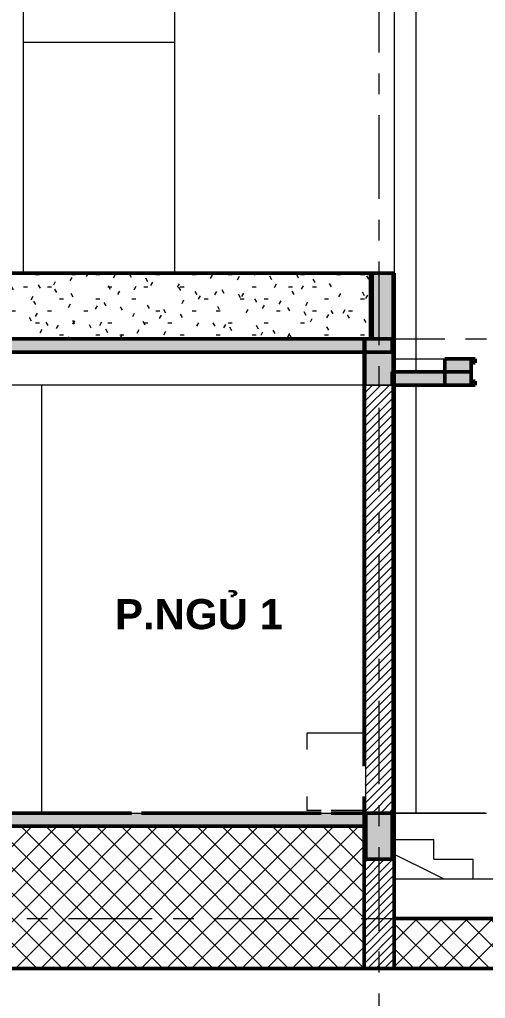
# Model space of a CAD drawing. Header units: millimetres. Extents: x 2164007 to 2324354, y -2513385 to -2308978.
# Drawn here: x 2224943 to 2228482, y -2503218 to -2495786 of the extents above; entities that cross this region are included whole.
import ezdxf

# ---------------------------------------------------------------- set-up
doc = ezdxf.new("R2010")
doc.units = ezdxf.units.MM
doc.linetypes.add('Grid Line', pattern=[22.224999999999994, 12.7, -3.174999999999999, 3.174999999999999, -3.174999999999999])
for name, color, linetype, lineweight in [('A-AREA-IDEN', 2, 'Continuous', 9), ('A-DETL-GENF', 8, 'Continuous', 9), ('A-DETL-WIDE', 214, 'Continuous', 50), ('A-DOOR', 8, 'Continuous', 13), ('A-FLOR', 8, 'Continuous', 13), ('A-FLOR-PATT', 8, 'Continuous', 13), ('A-WALL', 113, 'Continuous', 20), ('A-WALL-PATT', 8, 'Continuous', 50), ('I-FURN', 8, 'Continuous', 9), ('S-BEAM', 8, 'Continuous', 9), ('S-GRID', 8, 'Continuous', 9), ('S-STRS', 8, 'Continuous', 9)]:
    doc.layers.add(name, color=color, linetype=linetype, lineweight=lineweight)
doc.styles.add('Arial_B_1', font='arialbd.ttf', dxfattribs={"height": 253.6890504704873})
pattern_1 = [(45, (2220126.949367068, -2499186), (-31.81980515339464, 31.81980515339464), [])]
pattern_2 = [(0, (2220126.949367068, -2499186), (365.76, 91.44), [30.175, -244.145, 30.175, -244.145, -1463.04]), (0, (2220126.949367068, -2499186), (365.76, 91.44), [-548.64, 30.175, -518.465, 30.175, -244.145, -640.08]), (0, (2220126.949367068, -2499186), (365.76, 91.44), [-1371.6, 30.175, -152.705, 30.175, -427.025]), (120, (2220264.109367068, -2499140.28), (-262.069362922049, 271.0374516881963), [30.17499999999999, -244.1449999999999, 30.17499999999999, -1707.184999999999]), (120, (2220264.109367068, -2499140.28), (-262.069362922049, 271.0374516881963), [-304.4949999999998, -244.1449999999999, 30.17499999999999, -518.4649999999996, -914.3999999999995]), (120, (2220264.109367068, -2499140.28), (-262.069362922049, 271.0374516881963), [-1097.279999999999, 30.17499999999999, -244.1449999999999, 30.17499999999999, -609.9049999999995]), (120, (2220264.109367068, -2499140.28), (-262.069362922049, 271.0374516881963), [-1401.774999999999, -152.7049999999999, 30.17499999999999, -427.0249999999997]), (240, (2220309.829367068, -2498957.4), (-103.6906370779508, -362.4774516881963), [30.175, -244.145, 30.175, -1707.185]), (240, (2220309.829367068, -2498957.4), (-103.6906370779508, -362.4774516881963), [-304.495, -244.145, 30.175, -518.465, -914.4]), (240, (2220309.829367068, -2498957.4), (-103.6906370779508, -362.4774516881963), [-1097.28, 30.175, -244.145, 30.175, -609.905]), (240, (2220309.829367068, -2498957.4), (-103.6906370779508, -362.4774516881963), [-1401.775, -152.705, 30.175, -427.025])]

# ---------------------------------------------------------------- blocks, each defined once
blk = doc.blocks.new('Furniture 24 - Furniture 3-1054524-mc a-a')
at = {"layer": 'I-FURN'}
for p, q in [((11423.1862272929, 610.8383184704225), (11855.96116680829, 610.8383184704225)), ((11423.1862272929, 482.6000000000176), (11423.1862272929, 610.8383184704225)), ((11423.1862272929, 19.9999999991051), (11423.1862272929, 126.9999999999958)), ((11530.76116680826, 19.9999999991051), (11423.1862272929, 19.9999999991051)), ((11856.0534745006, 19.9999999991051), (11606.96116680826, 19.9999999991051))]:
    blk.add_line(p, q, dxfattribs=at)
blk = doc.blocks.new('Cua di  2 la 1400X2800 - D5-1132379-mc a-a')
at = {"layer": 'A-DOOR', "lineweight": 9}
for p, q in [((12775.67349345457, 0), (12085.96116680829, 0)), ((12085.96116680829, 0), (12775.67349345457, 0)), ((12695.9611668083, 0), (12085.96116680829, 0)), ((12085.96116680829, 0), (12695.9611668083, 0)), ((12775.67349345457, 0), (12134.26405324551, 0)), ((12695.9611668083, 0), (12134.26405324552, 0))]:
    blk.add_line(p, q, dxfattribs=at)
blk = doc.blocks.new('Floors 3 - Floors 3-1078498-mc a-a')
at = {"layer": 'A-FLOR-PATT', "lineweight": 13}
blk.add_hatch(color=256, dxfattribs=at).paths.add_polyline_path([(12470.96116680864, 3249.999999999978), (12670.96116680864, 3250), (12670.96116680864, 3449.999999999954), (12470.96116680864, 3449.999999999998)], flags=0)
at = {"layer": 'A-FLOR'}
blk.add_line((12085.96116680829, 3449.999999999999), (12470.96116680861, 3449.999999999999), dxfattribs=at)
at = {"layer": 'A-FLOR', "lineweight": 50}
for p, q in [((12670.96116680863, 3449.999999999955), (12470.96116680863, 3449.999999999999)), ((12470.96116680863, 3449.999999999999), (12470.96116680863, 3249.999999999979)), ((12670.96116680863, 3250.000000000001), (12670.96116680863, 3449.999999999955)), ((12470.96116680863, 3249.999999999979), (12670.96116680863, 3250.000000000001))]:
    blk.add_line(p, q, dxfattribs=at)
blk = doc.blocks.new('Floors 6 - Floors 3-1090177-mc a-a')
at = {"layer": 'A-FLOR-PATT', "lineweight": 13}
h = blk.add_hatch(color=256, dxfattribs=at)
h.paths.add_polyline_path([(12670.96116680864, 3249.999999999978), (12700.96116680864, 3250), (12700.96116680864, 3280.000000000337), (12670.96116680864, 3279.999999999993)], flags=0)
h.paths.add_polyline_path([(12670.96116680864, 3419.999999999955), (12700.96116680864, 3420), (12700.96116680864, 3449.999999999954), (12670.96116680864, 3450)], flags=0)
at = {"layer": 'A-FLOR', "lineweight": 50}
for p, q in [((12700.96116680863, 3449.999999999954), (12670.96116680863, 3450)), ((12670.96116680863, 3450), (12670.96116680863, 3419.999999999955)), ((12670.96116680863, 3419.999999999955), (12700.96116680863, 3420)), ((12700.96116680863, 3420), (12700.96116680863, 3449.999999999954)), ((12700.96116680863, 3280.000000000337), (12670.96116680863, 3279.999999999993)), ((12670.96116680863, 3279.999999999993), (12670.96116680863, 3249.999999999978)), ((12700.96116680863, 3250.000000000001), (12700.96116680863, 3280.000000000337)), ((12670.96116680863, 3249.999999999978), (12700.96116680863, 3250.000000000001))]:
    blk.add_line(p, q, dxfattribs=at)

msp = doc.modelspace()

# ---------------------------------------------------------------- hatches: boundary and pattern name
at = {"layer": 'A-DETL-GENF'}
msp.add_hatch(color=7, dxfattribs=at).paths.add_polyline_path([(2227574.664533876, -2502161), (2227774.664533876, -2502161), (2227774.664533876, -2501811), (2227574.664533876, -2501811), (2227574.664533876, -2502016.412788988)], flags=0)
h = msp.add_hatch(dxfattribs=at)
h.set_pattern_fill('FP_18', style=0, pattern_type=2)
h.set_pattern_definition([(45, (2220126.949367068, -2499186), (-95.4594154601839, 95.45941546018392), []), (135, (2220126.949367068, -2499186), (-95.45941546018392, -95.4594154601839), [])])
h.paths.add_polyline_path([(2230234.664533876, -2502991), (2230234.664533876, -2502611), (2227789.664533876, -2502611), (2227789.664533876, -2502991)], flags=0)
h.paths.add_polyline_path([(2227559.664533876, -2502991), (2227559.664533876, -2501911), (2223874.664533876, -2501911), (2223874.664533876, -2502161), (2223674.664533876, -2502161), (2223674.664533876, -2501911), (2218874.664533876, -2501911), (2218874.664533876, -2502161), (2218674.664533876, -2502161), (2218674.664533876, -2501911), (2215289.664533876, -2501911), (2215289.664533876, -2502991), (2226271.845268705, -2502991)], flags=0)
h.paths.add_polyline_path([(2214607.398393025, -2502991), (2215059.664533876, -2502991), (2215059.664533876, -2502611), (2208774.664533876, -2502611), (2208775.174955185, -2502991)], flags=0)
h = msp.add_hatch(dxfattribs=at)
h.set_pattern_fill('FP_1', style=0, pattern_type=2)
h.set_pattern_definition(pattern_1)
h.paths.add_polyline_path([(2227559.664533876, -2502991), (2227789.664533876, -2502991), (2227789.664533876, -2501911), (2227774.664533876, -2501911), (2227774.664533876, -2502161), (2227574.664533876, -2502161), (2227574.664533876, -2501911), (2227559.664533876, -2501911), (2227559.664533876, -2502498.655023395)], flags=0)
at = {"layer": 'A-FLOR-PATT', "lineweight": 9}
h = msp.add_hatch(dxfattribs=at)
h.set_pattern_fill('FP_16', color=256, style=0, pattern_type=2)
h.set_pattern_definition(pattern_2)
h.paths.add_polyline_path([(2226271.845268705, -2498211), (2227622.12337087, -2498211), (2227622.12337087, -2497711), (2223822.12337087, -2497711), (2223822.12337087, -2498211), (2224813.789409245, -2498211)], flags=0)
at = {"layer": 'A-FLOR-PATT', "lineweight": 13}
for points in [[(2227729.901128165, -2498311), (2227774.664533876, -2498311), (2227774.664533876, -2498211), (2215074.664533876, -2498211), (2215074.664533876, -2498311), (2226271.845268705, -2498311)], [(2227774.664533875, -2498561), (2228374.664533876, -2498561), (2228374.664533876, -2498461), (2227774.664533875, -2498461)]]:
    msp.add_hatch(color=256, dxfattribs=at).paths.add_polyline_path(points, flags=0)
at = {"layer": 'A-FLOR-PATT', "lineweight": 9}
h = msp.add_hatch(dxfattribs=at)
h.set_pattern_fill('FP_16', color=256, style=0, pattern_type=2)
h.set_pattern_definition(pattern_2)
h.paths.add_polyline_path([(2215274.664533876, -2501911), (2218674.664533876, -2501911), (2218674.664533876, -2501811), (2215274.664533876, -2501811)], flags=0)
h.paths.add_polyline_path([(2227574.664533876, -2501911), (2227574.664533876, -2501811), (2223874.664533876, -2501811), (2223874.698139125, -2501911), (2227559.664533876, -2501911)], flags=0)
h.paths.add_polyline_path([(2223674.664533876, -2501911), (2223674.664533876, -2501811), (2218874.664533876, -2501811), (2218874.664533876, -2501911), (2223355.733549785, -2501911)], flags=0)
at = {"layer": 'A-WALL-PATT'}
msp.add_hatch(color=256, dxfattribs=at).paths.add_polyline_path([(2227624.664533876, -2498211), (2227774.664533876, -2498211), (2227774.664533876, -2497711), (2227624.664533876, -2497711)], flags=0)
at = {"layer": 'A-WALL-PATT', "lineweight": 9}
h = msp.add_hatch(dxfattribs=at)
h.set_pattern_fill('FP_1', color=256, style=0, pattern_type=2)
h.set_pattern_definition(pattern_1)
h.paths.add_polyline_path([(2227774.664533876, -2501811), (2227774.664533876, -2498561), (2227574.664533876, -2498561), (2227574.664533876, -2501811), (2227729.901128165, -2501811)], flags=0)
h = msp.add_hatch(dxfattribs=at)
h.set_pattern_fill('FP_14', color=256, style=0, pattern_type=2)
h.set_pattern_definition([(45, (2220126.949367068, -2499186), (-190.7936730200978, 190.7936730200978), [])])
h.paths.add_polyline_path([(2227789.664533876, -2501911), (2227789.664533876, -2501811), (2227774.664533876, -2501811), (2227774.664533876, -2501911)], flags=0)
at = {"layer": 'S-BEAM'}
msp.add_hatch(color=256, dxfattribs=at).paths.add_polyline_path([(2227574.664533876, -2498561), (2227774.664533876, -2498561), (2227774.664533876, -2498211), (2227574.664533876, -2498211)], flags=0)

# ---------------------------------------------------------------- linework, layer by layer
at = {"layer": 'A-DETL-WIDE'}
for p, q in [((2227574.664533876, -2501811), (2227574.664533876, -2502161)), ((2227774.664533876, -2501811), (2227574.664533876, -2501811)), ((2227774.664533876, -2502161), (2227774.664533876, -2501811)), ((2227559.664533876, -2501911), (2223874.664533876, -2501911)), ((2227559.664533876, -2501911), (2227559.664533876, -2502991)), ((2227574.664533876, -2501911), (2227559.664533876, -2501911)), ((2227789.664533876, -2501911), (2227774.664533876, -2501911)), ((2227789.664533876, -2502991), (2227789.664533876, -2501911)), ((2227574.664533876, -2502161), (2227774.664533876, -2502161)), ((2230234.664533876, -2502611), (2227789.664533876, -2502611)), ((2215289.664533876, -2502991), (2227559.664533876, -2502991)), ((2227559.664533876, -2502991), (2227789.664533876, -2502991)), ((2227789.664533876, -2502991), (2230234.664533876, -2502991))]:
    msp.add_line(p, q, dxfattribs=at)
at = {"layer": 'A-FLOR', "lineweight": 50}
for p, q in [((2227609.664533876, -2497711), (2223822.12337087, -2497711)), ((2227622.12337087, -2498211), (2227622.12337087, -2497711)), ((2227609.664533876, -2498211), (2215239.664533876, -2498211)), ((2227774.664533876, -2498311), (2227774.664533876, -2498211)), ((2215074.664533876, -2498311), (2227774.664533876, -2498311)), ((2228374.664533876, -2498461), (2227774.664533875, -2498461)), ((2227774.664533875, -2498461), (2227774.664533875, -2498561)), ((2228374.664533876, -2498561), (2228374.664533876, -2498461)), ((2227774.664533875, -2498561), (2228374.664533876, -2498561)), ((2225793.264533876, -2501811), (2224377.041391945, -2501811)), ((2227234.464533876, -2501811), (2225869.464533876, -2501811)), ((2227574.664533876, -2501811), (2227310.664533876, -2501811))]:
    msp.add_line(p, q, dxfattribs=at)
at = {"layer": 'A-FLOR'}
for p, q in [((2227789.664533876, -2502311), (2228166.057736127, -2502311)), ((2228389.664533877, -2502311), (2228774.664533701, -2502311))]:
    msp.add_line(p, q, dxfattribs=at)
at = {"layer": 'A-WALL'}
for p, q in [((2224972.12337087, -2497711), (2224972.12337087, -2495611)), ((2226119.664533876, -2495611), (2226119.664533876, -2497711)), ((2227789.664533876, -2495611), (2227789.664533876, -2497711)), ((2227954.664533876, -2498461), (2227954.664533876, -2495611)), ((2227574.664533876, -2498561), (2227574.664533876, -2498211)), ((2227774.664533876, -2498311), (2227774.664533876, -2498561)), ((2225109.664533876, -2498561), (2225109.664533876, -2501811)), ((2227774.664533875, -2498561), (2227574.664533876, -2498561)), ((2227954.664533876, -2501811), (2227954.664533876, -2498561)), ((2227789.664533876, -2501811), (2227954.664533876, -2501811))]:
    msp.add_line(p, q, dxfattribs=at)
at = {"layer": 'A-WALL', "lineweight": 50}
for p, q in [((2227609.664533876, -2497711), (2227609.664533876, -2498211)), ((2227789.664533876, -2497711), (2227609.664533876, -2497711)), ((2227789.664533876, -2501911), (2227789.664533876, -2497711)), ((2227559.664533876, -2498211), (2227559.664533876, -2501455.4)), ((2227609.664533876, -2498211), (2227789.664533876, -2498211)), ((2227559.664533876, -2501684), (2227559.664533876, -2501911)), ((2227774.664533876, -2501811), (2227789.664533876, -2501811))]:
    msp.add_line(p, q, dxfattribs=at)
at = {"layer": 'A-WALL', "lineweight": 13}
for p, q in [((2227624.664533876, -2498211), (2227624.664533876, -2497711)), ((2227774.664533876, -2498211), (2227774.664533876, -2497711)), ((2227574.664533876, -2501811), (2227574.664533876, -2498561)), ((2227774.664533876, -2501811), (2227774.664533876, -2498561))]:
    msp.add_line(p, q, dxfattribs=at)
at = {"layer": 'S-BEAM'}
for p, q in [((2226119.664533876, -2495961), (2224972.12337087, -2495961)), ((2227574.664533876, -2498211), (2227574.664533876, -2498561)), ((2227774.664533876, -2498561), (2227774.664533876, -2498211)), ((2227559.664533876, -2498561), (2223889.664533876, -2498561)), ((2227574.664533876, -2498561), (2227774.664533876, -2498561))]:
    msp.add_line(p, q, dxfattribs=at)
at = {"layer": 'S-BEAM', "lineweight": 30}
msp.add_line((2227774.664533876, -2498211), (2227574.664533876, -2498211), dxfattribs=at)
at = {"layer": 'S-GRID', "linetype": 'Grid Line', "ltscale": 50}
for p, q in [((2227674.664533876, -2504925.83057738), (2227674.664533876, -2491972.6)), ((2206423.999993142, -2498211), (2233988.058819855, -2498211)), ((2206423.999993142, -2501811), (2233988.058819855, -2501811)), ((2206423.999993142, -2502611), (2233988.058819855, -2502611))]:
    msp.add_line(p, q, dxfattribs=at)
at = {"layer": 'S-STRS'}
for p, q in [((2227789.664533877, -2502011), (2228089.664533877, -2502011)), ((2228089.664533877, -2502161), (2228089.664533877, -2502011)), ((2227789.664533877, -2502122.803398875), (2228089.664533877, -2502272.803398875)), ((2228089.664533877, -2502161), (2228389.664533877, -2502161)), ((2228389.664533877, -2502311), (2228389.664533877, -2502161)), ((2228089.664533877, -2502272.803398875), (2228166.057736127, -2502311)), ((2228166.057736127, -2502311), (2228389.664533877, -2502311))]:
    msp.add_line(p, q, dxfattribs=at)

# ---------------------------------------------------------------- block references
at = {"layer": 'A-DOOR'}
msp.add_blockref('Cua di  2 la 1400X2800 - D5-1132379-mc a-a', (2215703.703367068, -2501811), dxfattribs=at)
at = {"layer": 'A-FLOR'}
for name in ['Floors 6 - Floors 3-1090177-mc a-a', 'Floors 3 - Floors 3-1078498-mc a-a']:
    msp.add_blockref(name, (2215703.703367068, -2501811), dxfattribs=at)
at = {"layer": 'I-FURN'}
msp.add_blockref('Furniture 24 - Furniture 3-1054524-mc a-a', (2215703.703367068, -2501811), dxfattribs=at)

# ---------------------------------------------------------------- texts
at = {"layer": 'A-AREA-IDEN', "insert": (2226306.23623839, -2500186.0087862), "char_height": 228.3201454234386, "width": 1430.999999999999, "attachment_point": 2, "line_spacing_factor": 0.9385317878468564, "style": 'Arial_B_1'}
msp.add_mtext('P.NGỦ 1', dxfattribs=at)

doc.saveas('drawing.dxf')
